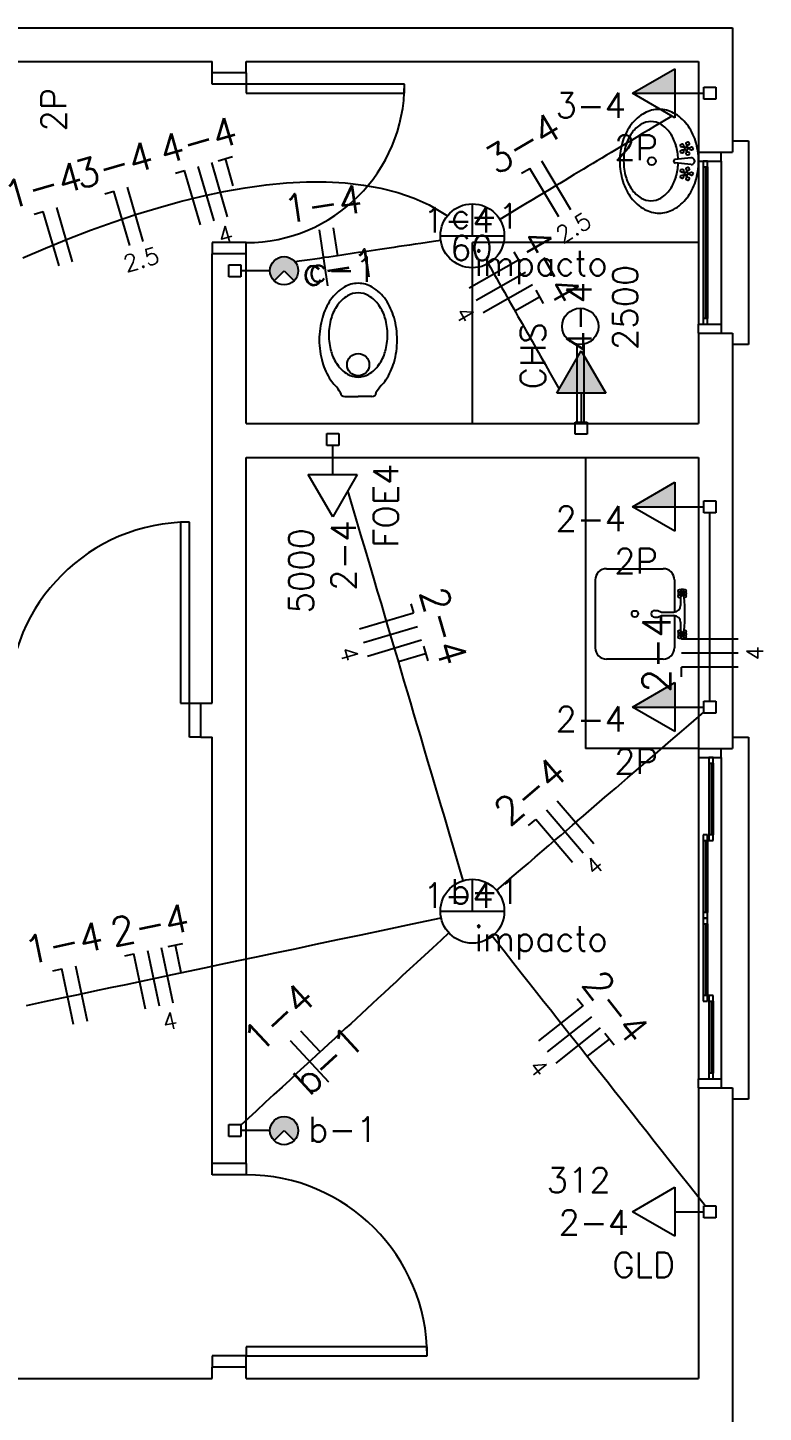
# Model space of a CAD drawing. Extents: x 241 to 398, y 106 to 179.
# Drawn here: x 329.19 to 332.44, y 132.54 to 138.66 of the extents above; entities that cross this region are included whole.
import ezdxf
from ezdxf.enums import TextEntityAlignment as Align

# ---------------------------------------------------------------- set-up
doc = ezdxf.new("R2010")
doc.units = 0
for name, color, linetype in [('ALVVISTA', 8, 'CONTINUOUS'), ('EL-CONDUTOS', 4, 'CONTINUOUS'), ('EL-FIOS', 9, 'CONTINUOUS'), ('EL-TEXTOS_FIOS', 7, 'CONTINUOUS'), ('EL-TEXTOS_PONTOS', 5, 'CONTINUOUS'), ('P-SIMBOL', 5, 'CONTINUOUS')]:
    doc.layers.add(name, color=color, linetype=linetype)
doc.styles.add('ARIAL', font='romans.shx')

msp = doc.modelspace()

# ---------------------------------------------------------------- hatches: boundary and pattern name
at = {"layer": 'P-SIMBOL'}
for points in [[(332.0468, 138.3702), (331.8593, 138.3702), (332.0468, 138.4784)], [(330.2748, 137.6294), (330.3188, 137.5854), (330.3194, 137.5854), (330.2758, 137.5409), (330.2733, 137.5429), (330.2683, 137.5494), (330.2628, 137.5594), (330.2593, 137.5674), (330.2573, 137.5774), (330.2573, 137.5919), (330.2603, 137.6059), (330.2648, 137.6169)], [(330.2748, 137.6294), (330.3188, 137.5854), (330.3194, 137.5854), (330.2758, 137.5409), (330.2733, 137.5429), (330.2683, 137.5494), (330.2628, 137.5594), (330.2593, 137.5674), (330.2573, 137.5774), (330.2573, 137.5919), (330.2603, 137.6059), (330.2648, 137.6169)], [(330.2743, 137.6287), (330.3183, 137.5848), (330.3183, 137.5847), (330.3183, 137.5844), (330.3628, 137.6279), (330.3608, 137.6301), (330.3543, 137.635), (330.3443, 137.6409), (330.3363, 137.6443), (330.3263, 137.6461), (330.3118, 137.6463), (330.2979, 137.6433), (330.2869, 137.6387), (330.2743, 137.6285)], [(330.3628, 137.6294), (330.3188, 137.5854), (330.3624, 137.5409), (330.3643, 137.5429), (330.3693, 137.5494), (330.3754, 137.5594), (330.3783, 137.5674), (330.3803, 137.5774), (330.3803, 137.5919), (330.3774, 137.6059), (330.3728, 137.6169)], [(330.3628, 137.6294), (330.3188, 137.5854), (330.3624, 137.5409), (330.3643, 137.5429), (330.3693, 137.5494), (330.3754, 137.5594), (330.3783, 137.5674), (330.3803, 137.5774), (330.3803, 137.5919), (330.3774, 137.6059), (330.3728, 137.6169)], [(331.741, 137.0446), (331.6327, 137.2321), (331.5245, 137.0446)], [(332.0468, 136.543), (331.8593, 136.543), (332.0468, 136.6512)], [(332.0468, 135.6574), (331.8593, 135.6574), (332.0468, 135.7656)], [(330.2743, 133.8286), (330.3183, 133.7847), (330.3183, 133.7846), (330.3183, 133.7843), (330.3628, 133.8278), (330.3608, 133.83), (330.3543, 133.8349), (330.3443, 133.8408), (330.3363, 133.8442), (330.3263, 133.846), (330.3118, 133.8462), (330.2979, 133.8432), (330.2869, 133.8386), (330.2743, 133.8284)], [(330.2748, 133.8293), (330.3188, 133.7853), (330.3194, 133.7853), (330.2758, 133.7408), (330.2733, 133.7428), (330.2683, 133.7493), (330.2628, 133.7593), (330.2593, 133.7673), (330.2573, 133.7773), (330.2573, 133.7918), (330.2603, 133.8058), (330.2648, 133.8168)], [(330.2748, 133.8293), (330.3188, 133.7853), (330.3194, 133.7853), (330.2758, 133.7408), (330.2733, 133.7428), (330.2683, 133.7493), (330.2628, 133.7593), (330.2593, 133.7673), (330.2573, 133.7773), (330.2573, 133.7918), (330.2603, 133.8058), (330.2648, 133.8168)], [(330.3628, 133.8293), (330.3188, 133.7853), (330.3624, 133.7408), (330.3643, 133.7428), (330.3693, 133.7493), (330.3754, 133.7593), (330.3783, 133.7673), (330.3803, 133.7773), (330.3803, 133.7918), (330.3774, 133.8058), (330.3728, 133.8168)], [(330.3628, 133.8293), (330.3188, 133.7853), (330.3624, 133.7408), (330.3643, 133.7428), (330.3693, 133.7493), (330.3754, 133.7593), (330.3783, 133.7673), (330.3803, 133.7773), (330.3803, 133.7918), (330.3774, 133.8058), (330.3728, 133.8168)]]:
    msp.add_hatch(color=256, dxfattribs=at).paths.add_polyline_path(points)

# ---------------------------------------------------------------- linework, layer by layer
at = {"layer": 'ALVVISTA'}
for p, q in [((326.3008, 138.66), (330.0763, 138.66)), ((330.0763, 138.66), (332.3013, 138.66)), ((332.3013, 138.66), (332.3013, 138.11)), ((326.4508, 138.51), (330.0013, 138.51)), ((330.0013, 138.46), (330.0013, 138.51)), ((330.1513, 138.51), (332.1513, 138.51)), ((330.1513, 138.46), (330.1513, 138.51)), ((332.1513, 138.51), (332.1513, 138.11)), ((330.1513, 138.46), (330.0013, 138.46)), ((330.0013, 138.41), (330.0013, 138.46)), ((330.1513, 138.46), (330.1513, 138.41)), ((330.1513, 138.41), (330.0013, 138.41)), ((330.1513, 138.41), (330.1513, 138.37)), ((330.8513, 138.41), (330.1513, 138.41)), ((330.1513, 138.37), (330.8513, 138.37)), ((330.8513, 138.37), (330.8513, 138.41)), ((332.0833, 138.1335), (332.0908, 138.128)), ((332.0833, 138.118), (332.0908, 138.1235)), ((332.0848, 138.136), (332.0923, 138.1305)), ((332.0848, 138.1155), (332.0923, 138.121)), ((332.0998, 138.141), (332.0968, 138.132)), ((332.0998, 138.1105), (332.0968, 138.1195)), ((332.1028, 138.14), (332.0998, 138.131)), ((332.1028, 138.1115), (332.0998, 138.1205)), ((332.1118, 138.127), (332.1028, 138.127)), ((332.1118, 138.1245), (332.1028, 138.1245)), ((332.3013, 138.16), (332.3713, 138.16)), ((332.3713, 138.16), (332.3713, 137.26)), ((332.1178, 138.0845), (332.0483, 138.078)), ((332.1178, 138.055), (332.0483, 138.062)), ((332.1513, 138.11), (332.3013, 138.11)), ((332.1513, 138.11), (332.1513, 138.07)), ((332.1513, 138.07), (332.1513, 137.35)), ((332.1513, 138.07), (332.2513, 138.07)), ((332.1713, 138.07), (332.1713, 138.045)), ((332.1913, 138.07), (332.1713, 138.07)), ((332.1913, 138.045), (332.1913, 138.07)), ((332.2513, 138.07), (332.2513, 138.11)), ((332.2513, 138.07), (332.2513, 137.35)), ((332.0833, 138.022), (332.0908, 138.0165)), ((332.0833, 138.0065), (332.0908, 138.012)), ((332.0848, 138.0245), (332.0923, 138.019)), ((332.0848, 138.004), (332.0923, 138.0095)), ((332.0998, 138.0295), (332.0968, 138.0205)), ((332.0998, 137.999), (332.0968, 138.008)), ((332.1028, 138.0285), (332.0998, 138.0195)), ((332.1028, 138), (332.0998, 138.009)), ((332.1118, 138.0155), (332.1028, 138.0155)), ((332.1118, 138.013), (332.1028, 138.013)), ((332.1713, 138.045), (332.1713, 137.375)), ((332.1713, 138.045), (332.1913, 138.045)), ((332.1813, 138.045), (332.1813, 137.375)), ((332.1913, 138.045), (332.1913, 137.375)), ((330.1513, 137.71), (330.0013, 137.71)), ((330.0013, 137.71), (330.0013, 137.66)), ((330.1513, 137.66), (330.1513, 137.71)), ((332.1513, 137.71), (331.1513, 137.71)), ((331.1513, 136.91), (331.1513, 137.71)), ((330.1513, 137.66), (330.0013, 137.66)), ((330.0013, 136.835), (330.0013, 137.66)), ((330.1513, 136.91), (330.1513, 137.66)), ((332.1513, 137.31), (332.1513, 137.35)), ((332.1513, 137.35), (332.2513, 137.35)), ((332.1913, 137.375), (332.1713, 137.375)), ((332.1713, 137.375), (332.1713, 137.35)), ((332.1713, 137.35), (332.1913, 137.35)), ((332.1913, 137.35), (332.1913, 137.375)), ((332.2513, 137.35), (332.2513, 137.31)), ((331.6133, 137.26), (331.6133, 136.91)), ((331.6433, 137.26), (331.6433, 136.91)), ((332.1513, 137.31), (332.3013, 137.31)), ((332.1513, 137.31), (332.1513, 136.91)), ((332.3013, 137.31), (332.3013, 136.835)), ((332.3713, 137.26), (332.3013, 137.26)), ((330.5868, 137.03), (330.6463, 137.03)), ((330.7063, 137.03), (330.6463, 137.03)), ((330.1513, 136.91), (332.1513, 136.91)), ((330.0013, 135.675), (330.0013, 136.835)), ((332.3013, 136.835), (332.3013, 135.475)), ((330.1513, 136.76), (332.1513, 136.76)), ((330.1513, 135.6), (330.1513, 136.76)), ((331.6513, 136.76), (331.6513, 135.475)), ((332.1513, 136.76), (332.1513, 135.475)), ((329.8613, 136.475), (329.8613, 135.675)), ((329.9013, 136.475), (329.8613, 136.475)), ((329.9013, 135.675), (329.9013, 136.475)), ((331.6948, 136.219), (331.6948, 135.919)), ((331.7448, 136.269), (331.9943, 136.269)), ((332.0443, 136.219), (332.0443, 136.077)), ((332.0723, 136.159), (332.0663, 136.1535)), ((332.0668, 136.165), (332.0723, 136.159)), ((332.0733, 136.172), (332.0793, 136.166)), ((332.0793, 136.166), (332.0853, 136.172)), ((332.0863, 136.159), (332.0928, 136.1655)), ((332.0863, 136.159), (332.0923, 136.1535)), ((332.0718, 136.1425), (332.0718, 136.107)), ((332.0793, 136.152), (332.0733, 136.146)), ((332.0793, 136.152), (332.0848, 136.1465)), ((331.9568, 136.0845), (331.9718, 136.0845)), ((331.9568, 136.0545), (331.9718, 136.0545)), ((331.9718, 136.0845), (331.9868, 136.077)), ((331.9718, 136.0545), (331.9868, 136.062)), ((331.9868, 136.077), (332.0418, 136.077)), ((331.9868, 136.062), (332.0418, 136.062)), ((332.0443, 136.062), (332.0443, 135.919)), ((332.0663, 135.985), (332.0723, 135.979)), ((332.0723, 135.979), (332.0663, 135.9735)), ((332.0718, 136.032), (332.0718, 135.996)), ((332.0733, 135.992), (332.0793, 135.9865)), ((332.0793, 135.9865), (332.0848, 135.992)), ((332.0863, 135.979), (332.0923, 135.9855)), ((332.0863, 135.979), (332.0923, 135.9735)), ((332.0793, 135.972), (332.0733, 135.966)), ((332.0793, 135.972), (332.0848, 135.9665)), ((331.9943, 135.869), (331.7448, 135.869)), ((329.8613, 135.675), (329.9013, 135.675)), ((329.9013, 135.525), (329.9013, 135.675)), ((329.9013, 135.675), (329.9513, 135.675)), ((329.9513, 135.525), (329.9513, 135.675)), ((329.9513, 135.675), (330.0013, 135.675)), ((330.1513, 133.64), (330.1513, 135.6)), ((329.9513, 135.525), (329.9013, 135.525)), ((329.9513, 135.525), (330.0013, 135.525)), ((330.0013, 133.64), (330.0013, 135.525)), ((332.3013, 135.525), (332.3713, 135.525)), ((332.3713, 135.525), (332.3713, 133.925)), ((332.1513, 135.475), (331.6513, 135.475)), ((332.1513, 135.475), (332.3013, 135.475)), ((332.1513, 135.475), (332.1513, 135.435)), ((332.1513, 135.435), (332.1513, 134.015)), ((332.1513, 135.435), (332.2513, 135.435)), ((332.1963, 135.435), (332.1963, 135.41)), ((332.2163, 135.435), (332.1963, 135.435)), ((332.2163, 135.41), (332.2163, 135.435)), ((332.2513, 135.435), (332.2513, 135.475)), ((332.2513, 135.435), (332.2513, 134.015)), ((332.1963, 135.41), (332.1963, 135.0925)), ((332.1963, 135.41), (332.2163, 135.41)), ((332.2063, 135.41), (332.2063, 135.0925)), ((332.2163, 135.41), (332.2163, 135.0925)), ((332.1713, 135.0925), (332.1713, 135.0675)), ((332.1913, 135.0925), (332.1713, 135.0925)), ((332.1713, 135.0675), (332.1713, 134.75)), ((332.1713, 135.0675), (332.1913, 135.0675)), ((332.1813, 135.0675), (332.1813, 134.75)), ((332.1913, 135.0675), (332.1913, 135.0925)), ((332.1913, 135.0675), (332.1913, 134.75)), ((332.2163, 135.0925), (332.1963, 135.0925)), ((332.1963, 135.0925), (332.1963, 135.0675)), ((332.1963, 135.0675), (332.2163, 135.0675)), ((332.2163, 135.0675), (332.2163, 135.0925)), ((332.1913, 134.75), (332.1713, 134.75)), ((332.1713, 134.75), (332.1713, 134.725)), ((332.1713, 134.725), (332.1713, 134.7)), ((332.1913, 134.725), (332.1713, 134.725)), ((332.1713, 134.725), (332.1913, 134.725)), ((332.1713, 134.7), (332.1713, 134.3825)), ((332.1713, 134.7), (332.1913, 134.7)), ((332.1813, 134.7), (332.1813, 134.3825)), ((332.1913, 134.725), (332.1913, 134.75)), ((332.1913, 134.7), (332.1913, 134.725)), ((332.1913, 134.7), (332.1913, 134.3825)), ((332.1913, 134.3825), (332.1713, 134.3825)), ((332.1713, 134.3825), (332.1713, 134.3575)), ((332.1713, 134.3575), (332.1913, 134.3575)), ((332.1913, 134.3575), (332.1913, 134.3825)), ((332.1963, 134.3825), (332.1963, 134.3575)), ((332.2163, 134.3825), (332.1963, 134.3825)), ((332.1963, 134.3575), (332.1963, 134.04)), ((332.1963, 134.3575), (332.2163, 134.3575)), ((332.2063, 134.3575), (332.2063, 134.04)), ((332.2163, 134.3575), (332.2163, 134.3825)), ((332.2163, 134.3575), (332.2163, 134.04)), ((332.2163, 134.04), (332.1963, 134.04)), ((332.1963, 134.04), (332.1963, 134.015)), ((332.2163, 134.015), (332.2163, 134.04)), ((332.1513, 133.975), (332.1513, 134.015)), ((332.1513, 134.015), (332.2513, 134.015)), ((332.1513, 133.975), (332.1513, 132.69)), ((332.1513, 133.975), (332.3013, 133.975)), ((332.1963, 134.015), (332.2163, 134.015)), ((332.2513, 134.015), (332.2513, 133.975)), ((332.3013, 133.975), (332.3013, 132.615)), ((332.3713, 133.925), (332.3013, 133.925)), ((330.1513, 133.64), (330.0013, 133.64)), ((330.0013, 133.59), (330.0013, 133.64)), ((330.1513, 133.59), (330.0013, 133.59)), ((330.1513, 133.64), (330.1513, 133.59)), ((330.9513, 132.83), (330.1513, 132.83)), ((330.1513, 132.83), (330.1513, 132.79)), ((330.9513, 132.79), (330.9513, 132.83)), ((330.1513, 132.79), (330.0013, 132.79)), ((330.0013, 132.79), (330.0013, 132.74)), ((330.1513, 132.74), (330.0013, 132.74)), ((330.0013, 132.69), (330.0013, 132.74)), ((330.1513, 132.79), (330.9513, 132.79)), ((330.1513, 132.74), (330.1513, 132.79)), ((330.1513, 132.69), (330.1513, 132.74)), ((326.4508, 132.69), (330.0013, 132.69)), ((330.1513, 132.69), (332.1513, 132.69)), ((332.3013, 132.615), (332.3013, 132.1395))]:
    msp.add_line(p, q, dxfattribs=at)
for centre, radius in [((332.0783, 138.139), 0.00738), ((332.0783, 138.1125), 0.00738), ((332.0963, 138.1255), 0.00633), ((332.1033, 138.1475), 0.00738), ((332.1193, 138.1255), 0.00738), ((331.9443, 138.07), 0.0175), ((332.1033, 138.104), 0.00738), ((332.0783, 138.0275), 0.00738), ((332.0783, 138.001), 0.00738), ((332.0963, 138.0145), 0.00633), ((332.1033, 138.036), 0.00738), ((332.1033, 137.9925), 0.00738), ((332.1193, 138.0145), 0.00738), ((331.6283, 137.34), 0.08), ((330.6463, 137.1705), 0.0493), ((332.0673, 136.171), 0.0062), ((332.0793, 136.159), 0.00507), ((332.0913, 136.1715), 0.0062), ((332.0673, 136.147), 0.0062), ((332.0913, 136.1475), 0.0062), ((331.8698, 136.069), 0.0143), ((332.0673, 135.991), 0.0062), ((332.0793, 135.979), 0.00507), ((332.0913, 135.9915), 0.0062), ((332.0673, 135.967), 0.0062), ((332.0913, 135.9675), 0.0062)]:
    msp.add_circle(centre, radius, dxfattribs=at)
for centre, radius, start, end in [((330.1513, 138.41), 0.7, 270, 0), ((332.0018, 138.1195), 0.1861, 118.5825, 142.75522), ((331.9408, 138.1605), 0.0845, 90, 121.03453), ((331.9768, 138.165), 0.1339, 90, 118.5825), ((331.9408, 138.1605), 0.0845, 58.96547, 90), ((331.9768, 138.165), 0.1339, 61.4175, 90), ((331.9518, 138.1195), 0.1861, 37.24478, 61.4175), ((332.0413, 138.0895), 0.2355, 142.75522, 162.51997), ((332.0083, 138.0885), 0.1854, 145.45543, 164.0842), ((331.9668, 138.117), 0.1351, 121.03453, 145.45543), ((331.9143, 138.117), 0.1351, 34.54458, 58.96547), ((331.8733, 138.0885), 0.1854, 15.91581, 34.54458), ((331.9128, 138.0895), 0.2355, 17.48004, 37.24478), ((332.1033, 138.07), 0.3004, 162.51997, 180), ((332.0733, 138.07), 0.2533, 164.0842, 180), ((331.8078, 138.07), 0.2533, 2.10218, 15.91581), ((331.8508, 138.07), 0.3004, 0, 17.48004), ((332.1033, 138.07), 0.3004, 180, 197.48004), ((332.0733, 138.07), 0.2533, 180, 195.9158), ((332.0493, 138.07), 0.00813, 95.42869, 264.73569), ((331.8078, 138.07), 0.2533, 344.0842, 357.89783), ((332.1193, 138.07), 0.0148, 264.41656, 95.89136), ((331.8508, 138.07), 0.3004, 342.51996, 0), ((332.0083, 138.0515), 0.1854, 195.9158, 214.54457), ((331.8733, 138.0515), 0.1854, 325.45544, 344.0842), ((332.0413, 138.0505), 0.2355, 197.48004, 217.24481), ((331.9668, 138.023), 0.1351, 214.54457, 238.96549), ((331.9143, 138.023), 0.1351, 301.03455, 325.45544), ((331.9128, 138.0505), 0.2355, 322.75525, 342.51996), ((332.0018, 138.0205), 0.1861, 217.24481, 241.41751), ((331.9408, 137.9795), 0.0845, 238.96549, 270), ((331.9408, 137.9795), 0.0845, 270, 301.03455), ((331.9518, 138.0205), 0.1861, 298.58249, 322.75525), ((331.9768, 137.9745), 0.1339, 241.41751, 270), ((331.9768, 137.9745), 0.1339, 270, 298.58249), ((330.6838, 137.3475), 0.1931, 121.03453, 145.45543), ((330.6463, 137.4095), 0.1207, 90, 121.03453), ((330.6463, 137.4095), 0.1207, 58.96547, 90), ((330.6093, 137.3475), 0.1931, 34.54458, 58.96547), ((330.7428, 137.3065), 0.2648, 145.45543, 164.0842), ((330.6728, 137.3505), 0.1445, 120.646, 145.04204), ((330.6463, 137.3955), 0.0924, 90, 120.646), ((330.6463, 137.3955), 0.0924, 59.354, 90), ((330.6198, 137.3505), 0.1445, 34.95798, 59.354), ((330.5503, 137.3065), 0.2648, 15.91581, 34.54458), ((330.7148, 137.321), 0.1957, 145.04204, 163.84988), ((330.5778, 137.321), 0.1957, 16.15011, 34.95798), ((330.8363, 137.28), 0.3619, 164.0842, 180), ((330.7813, 137.302), 0.2648, 163.84988, 180), ((330.5113, 137.302), 0.2648, 0, 16.15011), ((330.4568, 137.28), 0.3619, 0, 15.91581), ((330.8363, 137.28), 0.3619, 180, 195.9158), ((330.7813, 137.302), 0.2648, 180, 196.15013), ((330.5113, 137.302), 0.2648, 343.84988, 0), ((330.4568, 137.28), 0.3619, 344.0842, 0), ((330.7148, 137.2825), 0.1957, 196.15013, 214.95798), ((330.5778, 137.2825), 0.1957, 325.04202, 343.84988), ((330.7428, 137.2535), 0.2648, 195.9158, 214.54457), ((330.6728, 137.2535), 0.1445, 214.95798, 239.354), ((330.6198, 137.2535), 0.1445, 300.646, 325.04202), ((330.5503, 137.2535), 0.2648, 325.45544, 344.0842), ((330.6838, 137.2125), 0.1931, 214.54457, 223.89964), ((330.4288, 136.972), 0.1576, 27.89368, 42.68741), ((330.6463, 137.2085), 0.0924, 239.354, 270), ((330.6463, 137.2085), 0.0924, 270, 300.646), ((330.8643, 136.972), 0.1576, 137.31259, 152.10634), ((330.6093, 137.2125), 0.1931, 316.43506, 325.45544), ((330.5868, 137.05), 0.02, 186.21104, 270), ((330.7063, 137.05), 0.02, 270, 353.789), ((329.9013, 135.675), 0.8, 90, 180), ((331.7448, 136.219), 0.05, 90, 180), ((331.9943, 136.219), 0.05, 0, 90), ((332.0768, 136.159), 0.0156, 151.28233, 208.71767), ((332.0798, 136.1545), 0.0229, 71.72559, 109.7467), ((332.0823, 136.1595), 0.0153, 329.57178, 30.42821), ((332.0418, 136.107), 0.03, 270, 0), ((331.4573, 136.0695), 0.6339, 353.3446, 6.65547), ((331.9568, 136.0695), 0.015, 90, 270), ((332.0418, 136.032), 0.03, 0, 90), ((332.0763, 135.979), 0.0156, 151.28233, 208.71767), ((332.0823, 135.9795), 0.0153, 329.57178, 30.42821), ((331.7448, 135.919), 0.05, 180, 270), ((331.9943, 135.919), 0.05, 270, 0), ((332.0793, 135.9795), 0.0188, 245.24622, 293.3183), ((330.1513, 132.79), 0.8, 0, 90)]:
    msp.add_arc(centre, radius, start, end, dxfattribs=at)
at = {"layer": 'EL-CONDUTOS', "linetype": 'Continuous'}
for points in [[(332.0335, 138.2696), (331.9866, 138.2413), (331.9578, 138.2241), (331.9303, 138.2076), (331.904, 138.1918), (331.8788, 138.1766), (331.8545, 138.1621), (331.8311, 138.1481), (331.8086, 138.1345), (331.7866, 138.1213), (331.7653, 138.1085), (331.7444, 138.096), (331.7238, 138.0836), (331.7035, 138.0715), (331.6833, 138.0594), (331.6632, 138.0473), (331.643, 138.0352), (331.6226, 138.0229), (331.602, 138.0105), (331.5809, 137.9979), (331.5594, 137.985), (331.5373, 137.9717), (331.5145, 137.958), (331.4908, 137.9438), (331.4663, 137.9291), (331.4408, 137.9138), (331.4141, 137.8978), (331.3862, 137.881), (331.357, 137.8635), (331.3263, 137.8451), (331.2724, 137.8127)], [(329.1644, 137.6426), (329.2639, 137.6857), (329.3636, 137.7266), (329.4635, 137.7652), (329.5632, 137.8011), (329.6626, 137.8343), (329.7614, 137.8645), (329.8594, 137.8916), (329.9563, 137.9153), (330.0521, 137.9356), (330.1464, 137.9522), (330.239, 137.965), (330.3297, 137.9737), (330.4183, 137.9782), (330.5046, 137.9783), (330.5883, 137.9739), (330.6693, 137.9646), (330.7472, 137.9505), (330.822, 137.9312), (330.8932, 137.9066), (330.9609, 137.8765), (331.0415, 137.8288)], [(331.0116, 137.7195), (330.9791, 137.7147), (330.9509, 137.7106), (330.9239, 137.7066), (330.8981, 137.7028), (330.8733, 137.6991), (330.8495, 137.6956), (330.8266, 137.6923), (330.8045, 137.689), (330.7831, 137.6859), (330.7624, 137.6828), (330.7423, 137.6798), (330.7226, 137.6769), (330.7034, 137.6741), (330.6845, 137.6713), (330.6658, 137.6686), (330.6473, 137.6659), (330.6289, 137.6632), (330.6106, 137.6604), (330.5921, 137.6577), (330.5735, 137.655), (330.5547, 137.6522), (330.5355, 137.6494), (330.516, 137.6465), (330.496, 137.6436), (330.4755, 137.6406), (330.4543, 137.6374), (330.4324, 137.6342), (330.4097, 137.6309), (330.3862, 137.6274), (330.3676, 137.6246)], [(331.2209, 137.6172), (331.2309, 137.5995), (331.2444, 137.5757), (331.2573, 137.5529), (331.2696, 137.5312), (331.2814, 137.5104), (331.2927, 137.4904), (331.3036, 137.4712), (331.3141, 137.4527), (331.3242, 137.4348), (331.334, 137.4174), (331.3436, 137.4006), (331.3529, 137.3841), (331.3621, 137.368), (331.3711, 137.3521), (331.38, 137.3363), (331.3888, 137.3207), (331.3976, 137.3051), (331.4065, 137.2895), (331.4154, 137.2738), (331.4245, 137.2578), (331.4336, 137.2416), (331.443, 137.225), (331.4526, 137.208), (331.4625, 137.1905), (331.4728, 137.1725), (331.4834, 137.1538), (331.4944, 137.1344), (331.5058, 137.1142), (331.5177, 137.0931), (331.535, 137.0628)], [(331.1112, 134.8905), (331.0962, 134.9411), (331.0725, 135.0214), (331.0501, 135.0971), (331.0289, 135.1686), (331.0089, 135.2362), (330.99, 135.3002), (330.972, 135.3609), (330.9548, 135.4188), (330.9385, 135.4742), (330.9227, 135.5273), (330.9076, 135.5785), (330.8928, 135.6282), (330.8785, 135.6767), (330.8644, 135.7244), (330.8504, 135.7715), (330.8365, 135.8184), (330.8226, 135.8655), (330.8085, 135.9131), (330.7942, 135.9615), (330.7795, 136.011), (330.7644, 136.0621), (330.7488, 136.115), (330.7325, 136.17), (330.7154, 136.2276), (330.6975, 136.288), (330.6787, 136.3517), (330.6588, 136.4188), (330.6378, 136.4899), (330.6155, 136.5651), (330.601, 136.6139)], [(332.2013, 135.6839), (332.2013, 135.7377), (332.2013, 135.7729), (332.2013, 135.8061), (332.2013, 135.8374), (332.2013, 135.8669), (332.2013, 135.8947), (332.2013, 135.9212), (332.2013, 135.9464), (332.2013, 135.9704), (332.2013, 135.9935), (332.2013, 136.0158), (332.2013, 136.0375), (332.2013, 136.0586), (332.2013, 136.0795), (332.2013, 136.1002), (332.2013, 136.1209), (332.2013, 136.1417), (332.2013, 136.1629), (332.2013, 136.1845), (332.2013, 136.2068), (332.2013, 136.2299), (332.2013, 136.254), (332.2013, 136.2791), (332.2013, 136.3056), (332.2013, 136.3335), (332.2013, 136.363), (332.2013, 136.3942), (332.2013, 136.4274), (332.2013, 136.4626), (332.2013, 136.5164)], [(331.2584, 134.8472), (331.2898, 134.8741), (331.3277, 134.9066), (331.3634, 134.9374), (331.3973, 134.9664), (331.4293, 134.994), (331.4597, 135.0201), (331.4887, 135.0451), (331.5165, 135.0689), (331.5431, 135.0918), (331.5688, 135.1139), (331.5938, 135.1353), (331.6182, 135.1563), (331.6421, 135.1769), (331.6658, 135.1972), (331.6894, 135.2175), (331.7132, 135.2379), (331.7372, 135.2585), (331.7616, 135.2795), (331.7866, 135.301), (331.8124, 135.3232), (331.8392, 135.3462), (331.867, 135.3701), (331.8962, 135.3952), (331.9268, 135.4215), (331.959, 135.4492), (331.9931, 135.4784), (332.0291, 135.5093), (332.0672, 135.5421), (332.1076, 135.5769), (332.1748, 135.6345)], [(329.1807, 134.3391), (329.2602, 134.3559), (329.3364, 134.372), (329.4101, 134.3875), (329.4816, 134.4026), (329.5515, 134.4174), (329.6204, 134.4319), (329.6887, 134.4464), (329.7571, 134.4608), (329.8259, 134.4753), (329.8959, 134.4901), (329.9674, 134.5052), (330.041, 134.5207), (330.1173, 134.5368), (330.1967, 134.5536), (330.2799, 134.5711), (330.3672, 134.5896), (330.4594, 134.609), (330.5568, 134.6296), (330.66, 134.6514), (330.7696, 134.6745), (330.886, 134.6991), (331.0131, 134.7259)], [(331.0475, 134.6592), (331.0128, 134.6272), (330.975, 134.5922), (330.9392, 134.5592), (330.9054, 134.5279), (330.8733, 134.4984), (330.8429, 134.4703), (330.8139, 134.4435), (330.7862, 134.4179), (330.7595, 134.3933), (330.7338, 134.3695), (330.7089, 134.3465), (330.6845, 134.324), (330.6605, 134.3018), (330.6368, 134.28), (330.6132, 134.2581), (330.5895, 134.2362), (330.5655, 134.2141), (330.541, 134.1915), (330.516, 134.1684), (330.4902, 134.1445), (330.4635, 134.1198), (330.4356, 134.0941), (330.4064, 134.0672), (330.3758, 134.0389), (330.3436, 134.0091), (330.3096, 133.9777), (330.2736, 133.9445), (330.2355, 133.9093), (330.195, 133.8719), (330.1278, 133.81)], [(332.1802, 133.4532), (332.1538, 133.4868), (332.1092, 133.5433), (332.0672, 133.5964), (332.0277, 133.6463), (331.9905, 133.6934), (331.9554, 133.7378), (331.9222, 133.7798), (331.8907, 133.8196), (331.8607, 133.8575), (331.8321, 133.8937), (331.8047, 133.9285), (331.7782, 133.962), (331.7525, 133.9945), (331.7273, 134.0263), (331.7026, 134.0576), (331.6781, 134.0886), (331.6535, 134.1197), (331.6288, 134.1509), (331.6038, 134.1826), (331.5782, 134.2151), (331.5518, 134.2484), (331.5245, 134.283), (331.4961, 134.3189), (331.4663, 134.3566), (331.4351, 134.3961), (331.4021, 134.4378), (331.3673, 134.4818), (331.3304, 134.5285), (331.2912, 134.578), (331.2389, 134.6443)]]:
    msp.add_lwpolyline(points, dxfattribs=at)
at = {"layer": 'EL-FIOS'}
for p, q in [((330.069, 137.8238), (329.9992, 138.0639)), ((330.0272, 138.072), (330.0912, 138.0906)), ((330.0941, 137.9613), (330.0592, 138.0813)), ((331.587, 137.8557), (331.4583, 138.0701)), ((329.8391, 138.0173), (329.8791, 138.0289)), ((329.9489, 137.7889), (329.8791, 138.0289)), ((330.009, 137.8063), (329.9391, 138.0464)), ((331.369, 138.0165), (331.4047, 138.0379)), ((331.5334, 137.8236), (331.4047, 138.0379)), ((329.5267, 137.9264), (329.5667, 137.9381)), ((329.6365, 137.698), (329.5667, 137.9381)), ((329.6965, 137.7155), (329.6267, 137.9555)), ((329.2142, 137.8355), (329.2542, 137.8472)), ((329.324, 137.6071), (329.2542, 137.8472)), ((329.384, 137.6246), (329.3142, 137.8646)), ((330.5122, 137.5196), (330.4758, 137.767)), ((330.5558, 137.6524), (330.5376, 137.7761)), ((331.1378, 137.5104), (331.3553, 137.6336)), ((331.3348, 137.6698), (331.3553, 137.6336)), ((331.1686, 137.456), (331.3861, 137.5792)), ((331.1994, 137.4016), (331.4169, 137.5248)), ((331.3389, 137.4088), (331.4477, 137.4704)), ((331.4313, 137.4994), (331.4641, 137.4414)), ((330.8795, 136.1137), (330.8913, 136.0737)), ((330.6516, 136.0028), (330.8913, 136.0737)), ((330.6694, 135.9429), (330.9091, 136.0138)), ((330.6871, 135.8829), (330.9268, 135.9539)), ((330.9351, 135.9259), (330.954, 135.862)), ((332.3263, 135.9581), (332.0763, 135.9581)), ((330.8247, 135.8585), (330.9446, 135.894)), ((332.3263, 135.8956), (332.0763, 135.8956)), ((332.0763, 135.7914), (332.0763, 135.8331)), ((332.3263, 135.8331), (332.0763, 135.8331)), ((331.6889, 135.0523), (331.526, 135.2419)), ((331.6415, 135.0115), (331.4786, 135.2011)), ((331.3996, 135.1333), (331.4312, 135.1604)), ((331.5941, 134.9708), (331.4312, 135.1604)), ((329.6144, 134.5584), (329.6552, 134.567)), ((329.7068, 134.3224), (329.6552, 134.567)), ((329.768, 134.3353), (329.7163, 134.5799)), ((329.8291, 134.3482), (329.7775, 134.5928)), ((329.806, 134.5989), (329.8713, 134.6126)), ((329.8645, 134.4834), (329.8386, 134.6057)), ((329.4496, 134.2681), (329.3979, 134.5127)), ((329.296, 134.4912), (329.3368, 134.4998)), ((329.3884, 134.2552), (329.3368, 134.4998)), ((331.4447, 134.1823), (331.6408, 134.3374)), ((331.615, 134.37), (331.6408, 134.3374)), ((331.4834, 134.1333), (331.6796, 134.2883)), ((330.4783, 134.1335), (330.3935, 134.2254)), ((331.5222, 134.0843), (331.7183, 134.2393)), ((331.7364, 134.2164), (331.7778, 134.1641)), ((330.5172, 133.9993), (330.3476, 134.183)), ((331.659, 134.1127), (331.7571, 134.1903))]:
    msp.add_line(p, q, dxfattribs=at)
at = {"layer": 'P-SIMBOL'}
for p, q in [((331.8593, 138.3702), (332.0468, 138.4784)), ((332.0468, 138.4784), (332.0468, 138.2619)), ((332.0468, 138.2619), (331.8593, 138.3702)), ((331.8593, 138.3702), (332.0468, 138.3702)), ((332.0468, 138.3702), (332.1748, 138.3702)), ((332.1748, 138.3967), (332.2278, 138.3967)), ((332.1748, 138.3436), (332.1748, 138.3967)), ((332.2278, 138.3967), (332.2278, 138.3436)), ((332.2278, 138.3436), (332.1748, 138.3436)), ((331.1513, 137.7401), (331.1513, 137.8813)), ((331.0101, 137.7401), (331.2926, 137.7401)), ((330.0748, 137.612), (330.1278, 137.612)), ((330.0748, 137.5589), (330.0748, 137.612)), ((330.1278, 137.612), (330.1278, 137.5589)), ((330.2563, 137.5855), (330.1278, 137.5855)), ((330.2743, 137.5413), (330.3188, 137.5855)), ((330.3188, 137.5855), (330.3628, 137.5413)), ((330.1278, 137.5589), (330.0748, 137.5589)), ((331.5245, 137.0446), (331.6327, 137.2321)), ((331.6327, 137.2321), (331.741, 137.0446)), ((331.741, 137.0446), (331.5245, 137.0446)), ((331.6327, 137.0446), (331.6327, 136.9166)), ((331.6062, 136.8635), (331.6062, 136.9166)), ((331.6062, 136.9166), (331.6592, 136.9166)), ((331.6592, 136.9166), (331.6592, 136.8635)), ((330.5076, 136.8135), (330.5076, 136.8666)), ((330.5076, 136.8666), (330.5606, 136.8666)), ((330.5606, 136.8666), (330.5606, 136.8135)), ((331.6592, 136.8635), (331.6062, 136.8635)), ((330.5606, 136.8135), (330.5076, 136.8135)), ((330.5341, 136.6855), (330.5341, 136.8135)), ((330.4259, 136.6855), (330.6424, 136.6855)), ((330.5341, 136.498), (330.4259, 136.6855)), ((330.6424, 136.6855), (330.5341, 136.498)), ((331.8593, 136.543), (332.0468, 136.6512)), ((332.0468, 136.6512), (332.0468, 136.4347)), ((332.0468, 136.4347), (331.8593, 136.543)), ((331.8593, 136.543), (332.0468, 136.543)), ((332.0468, 136.543), (332.1748, 136.543)), ((332.1748, 136.5695), (332.2278, 136.5695)), ((332.1748, 136.5164), (332.1748, 136.5695)), ((332.2278, 136.5695), (332.2278, 136.5164)), ((332.2278, 136.5164), (332.1748, 136.5164)), ((331.8593, 135.6574), (332.0468, 135.7656)), ((332.0468, 135.7656), (332.0468, 135.5491)), ((332.1748, 135.6839), (332.2278, 135.6839)), ((332.1748, 135.6308), (332.1748, 135.6839)), ((332.2278, 135.6839), (332.2278, 135.6308)), ((332.0468, 135.5491), (331.8593, 135.6574)), ((331.8593, 135.6574), (332.0468, 135.6574)), ((332.0468, 135.6574), (332.1748, 135.6574)), ((332.2278, 135.6308), (332.1748, 135.6308)), ((331.1513, 134.7551), (331.1513, 134.8963)), ((331.0101, 134.7551), (331.2926, 134.7551)), ((330.0748, 133.8119), (330.1278, 133.8119)), ((330.0748, 133.7588), (330.0748, 133.8119)), ((330.1278, 133.8119), (330.1278, 133.7588)), ((330.2563, 133.7854), (330.1278, 133.7854)), ((330.2743, 133.7412), (330.3188, 133.7854)), ((330.3188, 133.7854), (330.3628, 133.7412)), ((330.1278, 133.7588), (330.0748, 133.7588)), ((331.8593, 133.4267), (332.0468, 133.5349)), ((332.0468, 133.5349), (332.0468, 133.3184)), ((332.0468, 133.3184), (331.8593, 133.4267)), ((332.0468, 133.4267), (332.1748, 133.4267)), ((332.1748, 133.4532), (332.2278, 133.4532)), ((332.1748, 133.4001), (332.1748, 133.4532)), ((332.2278, 133.4532), (332.2278, 133.4001)), ((332.2278, 133.4001), (332.1748, 133.4001))]:
    msp.add_line(p, q, dxfattribs=at)
for centre, radius in [((331.1513, 137.7401), 0.1412), ((330.3188, 137.5855), 0.0625), ((331.1513, 134.7551), 0.1412), ((330.3188, 133.7854), 0.0625)]:
    msp.add_circle(centre, radius, dxfattribs=at)

# ---------------------------------------------------------------- texts
at = {"layer": 'EL-TEXTOS_FIOS', "style": 'ARIAL'}
for s, height, rotation, p in [('4-4', 0.12355, 16.217, (329.9553, 138.1026)), ('3-4', 0.12355, 30.968, (331.4061, 138.0964)), ('3-4', 0.12355, 16.217, (329.5829, 137.9942)), ('1-4', 0.12355, 16.217, (329.2704, 137.9034)), ('1-4', 0.12355, 8.376, (330.4995, 137.8204)), ('2.5', 0.07413, 30.968, (331.6174, 137.7443)), ('4', 0.0741, 16.217, (330.07, 137.7083)), ('2.5', 0.07413, 16.217, (329.6976, 137.6)), ('4-4', 0.12355, 299.52499, (331.4445, 137.5763)), ('c-1', 0.12355, 8.376, (330.5722, 137.541)), ('4', 0.0741, 299.52499, (331.0872, 137.374)), ('2-4', 0.12355, 286.48999, (330.9653, 135.9979)), ('2-4', 0.12355, 90, (332.0269, 135.8956)), ('4', 0.0741, 90, (332.4375, 135.8956)), ('4', 0.0741, 286.48999, (330.5716, 135.8813)), ('2-4', 0.12355, 40.673, (331.4464, 135.2386)), ('4', 0.0741, 40.673, (331.714, 134.9272)), ('2-4', 0.12355, 11.92, (329.7367, 134.6347)), ('1-4', 0.12355, 11.92, (329.3572, 134.5546)), ('2-4', 0.12355, 308.324, (331.7377, 134.2945)), ('1-4', 0.12355, 42.723, (330.337, 134.2405)), ('4', 0.0741, 11.92, (329.8215, 134.233)), ('b-1', 0.12355, 42.723, (330.5548, 134.0508)), ('4', 0.0741, 308.324, (331.4156, 134.0398))]:
    msp.add_text(s, height=height, rotation=rotation, dxfattribs=at).set_placement(p, align=Align.CENTER)
at = {"layer": 'EL-TEXTOS_PONTOS', "style": 'ARIAL'}
for s, p in [('2P', (329.3553, 138.2974)), ('2500', (331.8818, 137.4235)), ('4-4', (331.6779, 137.38)), ('CHS', (331.4739, 137.2095)), ('FOE4', (330.8238, 136.5474)), ('2-4', (330.6365, 136.3267)), ('5000', (330.4493, 136.2598))]:
    msp.add_text(s, height=0.11, rotation=90, dxfattribs=at).set_placement(p, align=Align.CENTER)
for s, p in [('3-4', (331.6746, 138.262)), ('2P', (331.8752, 138.0748)), ('c-1', (331.2081, 137.7724)), ('1-4', (331.0897, 137.755)), ('60', (331.1472, 137.6314)), ('impacto', (331.4549, 137.5634)), ('2-4', (331.6746, 136.4348)), ('2P', (331.8752, 136.2476)), ('2-4', (331.6746, 135.5492)), ('2P', (331.8752, 135.362)), ('1-4', (331.0897, 134.77)), ('b-1', (331.2081, 134.7874)), ('impacto', (331.4549, 134.5784)), ('312', (331.6211, 133.5115)), ('2-4', (331.688, 133.3243)), ('GLD', (331.9087, 133.137))]:
    msp.add_text(s, height=0.11, dxfattribs=at).set_placement(p, align=Align.CENTER)
for s, p in [('c-1', (330.4254, 137.5362)), ('b-1', (330.4254, 133.7361))]:
    msp.add_text(s, height=0.11, dxfattribs=at).set_placement(p)

doc.saveas('drawing.dxf')
